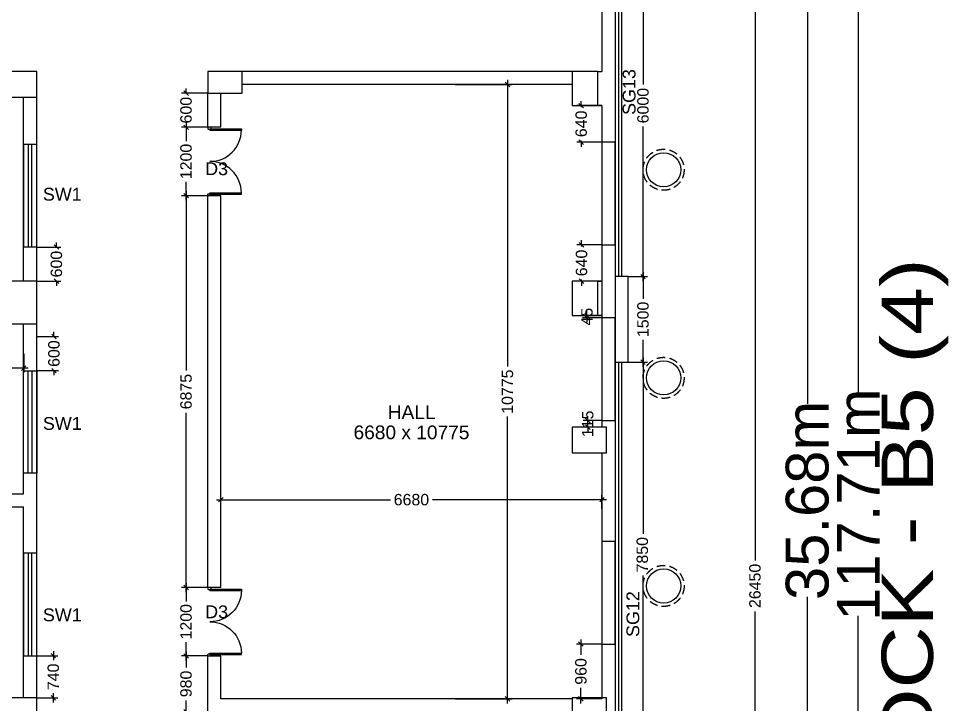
# Model space of a CAD drawing. Extents: x 7620542 to 7843793, y -6476226 to -6093835.
# Drawn here: x 7750982 to 7767283, y -6399524 to -6387493 of the extents above; entities that cross this region are included whole.
import ezdxf
from ezdxf.enums import TextEntityAlignment as Align

# ---------------------------------------------------------------- set-up
doc = ezdxf.new("R2010")
doc.units = 0
doc.header["$LTSCALE"] = 600
doc.header["$MEASUREMENT"] = 0
doc.header["$PDMODE"] = 35
doc.linetypes.add('HIDDEN', pattern=[0.375, 0.25, -0.125])
doc.layers.get('0').update_dxf_attribs({"linetype": 'CONTINUOUS'})
doc.layers.get('Defpoints').update_dxf_attribs({"linetype": 'CONTINUOUS'})
for name, color, linetype in [('BLOCKS-PROP', 2, 'CONTINUOUS'), ('DIM', 8, 'CONTINUOUS'), ('DIM WARKING', 8, 'CONTINUOUS'), ('DOOR', 32, 'CONTINUOUS'), ('joinery', 7, 'CONTINUOUS'), ('JW', 8, 'CONTINUOUS'), ('LA-column', 3, 'CONTINUOUS'), ('Room Dim', 1, 'CONTINUOUS'), ('TEXT', 6, 'CONTINUOUS'), ('Wall', 1, 'CONTINUOUS'), ('Walls', 7, 'CONTINUOUS'), ('WIN', 151, 'CONTINUOUS'), ('Working Dim', 5, 'CONTINUOUS')]:
    doc.layers.add(name, color=color, linetype=linetype)
doc.styles.add('ari', font='arial.ttf')
doc.styles.add('ARIAL', font='arial.ttf')
doc.styles.get("Standard").update_dxf_attribs({"font": 'romans.shx'})
doc.dimstyles.new('int. dim', dxfattribs={"dimtxt": 450, "dimasz": 80, "dimexe": 80, "dimexo": 0, "dimgap": 70, "dimtad": 0, "dimdec": 0, "dimzin": 12, "dimdsep": 46, "dimtxsty": 'ari', "dimblk": 'OBLIQUE', "dimcen": 2, "dimdle": 80, "dimclrd": 256, "dimclre": 256, "dimclrt": 6, "dimadec": 0, "dimazin": 0, "dimtfac": 1, "dimtdec": 0, "dimtix": 1, "dimtmove": 2, "dimatfit": 3, "dimfxl": 1, "dimtolj": 1, "dimtzin": 0, "dimlwd": -1, "dimlwe": -1, "dimarcsym": 0})
doc.dimstyles.new('STANDARD$0', dxfattribs={"dimscale": 0, "dimtxt": 150, "dimasz": 125, "dimexe": 0.75, "dimexo": 1, "dimgap": 25, "dimtad": 1, "dimdec": 0, "dimdsep": 46, "dimtxsty": 'Standard', "dimblk1": 'DOT', "dimblk2": 'DOT', "dimsah": 1, "dimcen": 2.5, "dimclrd": 1, "dimclre": 1, "dimclrt": 3, "dimadec": 0, "dimazin": 0, "dimtfac": 1, "dimtdec": 0, "dimtmove": 0, "dimatfit": 3, "dimldrblk": 'DOT', "dimfxl": 1, "dimtolj": 1, "dimtzin": 0, "dimarcsym": 0})

# ---------------------------------------------------------------- blocks, each defined once
blk = doc.blocks.new('_Oblique')
at = {"color": 0, "linetype": 'ByBlock', "lineweight": -2}
blk.add_line((-0.5, -0.5), (0.5, 0.5), dxfattribs=at)
blk = doc.blocks.new('*D288')
at = {"layer": 'Defpoints', "color": 0, "transparency": 16777216}
for p in [(7745421, -6393373, 3), (7751071, -6393373, 3), (7751071, -6393624)]:
    blk.add_point(p, dxfattribs=at)
at = {"layer": 'Working Dim', "transparency": 16777216}
for p, q in [((7745421, -6393373), (7745421, -6393704)), ((7751071, -6393373), (7751071, -6393704)), ((7745341, -6393624), (7747878, -6393624)), ((7751151, -6393624), (7748615, -6393624))]:
    blk.add_line(p, q, dxfattribs=at)
at = {"layer": 'Working Dim', "transparency": 16777216, "xscale": 80, "yscale": 80, "zscale": 80, "rotation": 180}
blk.add_blockref('_Oblique', (7745421, -6393624), dxfattribs=at)
at = {"layer": 'Working Dim', "transparency": 16777216, "xscale": 80, "yscale": 80, "zscale": 80}
blk.add_blockref('_Oblique', (7751071, -6393624), dxfattribs=at)
at = {"layer": 'Working Dim', "color": 6, "transparency": 16777216, "insert": (7748246, -6393624), "char_height": 200, "attachment_point": 5, "style": 'ari'}
blk.add_mtext('\\A1;5650', dxfattribs=at)
blk = doc.blocks.new('*D873')
at = {"layer": 'Defpoints', "color": 0, "transparency": 16777216}
for p in [(7761439, -6337165, 1), (7761439, -6454874), (7765703, -6454874)]:
    blk.add_point(p, dxfattribs=at)
at = {"layer": 'DIM', "color": 8, "transparency": 16777216}
for p, q in [((7765703, -6336865), (7765703, -6394071)), ((7761439, -6337165), (7766003, -6337165)), ((7765703, -6455174), (7765703, -6397969)), ((7761439, -6454874), (7766003, -6454874))]:
    blk.add_line(p, q, dxfattribs=at)
at = {"layer": 'DIM', "color": 8, "transparency": 16777216, "xscale": 300, "yscale": 300, "zscale": 300}
for p, rotation in [((7765703, -6337165), 90), ((7765703, -6454874), 270)]:
    blk.add_blockref('_Oblique', p, dxfattribs=dict(at, rotation=rotation))
at = {"layer": 'DIM', "color": 7, "transparency": 16777216, "insert": (7765703, -6396020), "char_height": 750, "attachment_point": 5, "rotation": 90, "style": 'ari'}
blk.add_mtext('\\A1;117.71m', dxfattribs=at)
blk = doc.blocks.new('*D874')
at = {"layer": 'Defpoints', "color": 0, "transparency": 16777216}
for p in [(7761439, -6378105, 3), (7764811, -6378105), (7761439, -6413785, 3)]:
    blk.add_point(p, dxfattribs=at)
at = {"layer": 'DIM', "color": 8, "transparency": 16777216}
for p, q in [((7764811, -6377805), (7764811, -6394252)), ((7761439, -6378105), (7765111, -6378105)), ((7764811, -6414085), (7764811, -6397637)), ((7761439, -6413785), (7765111, -6413785))]:
    blk.add_line(p, q, dxfattribs=at)
at = {"layer": 'DIM', "color": 8, "transparency": 16777216, "xscale": 300, "yscale": 300, "zscale": 300}
for p, rotation in [((7764811, -6378105), 90), ((7764811, -6413785), 270)]:
    blk.add_blockref('_Oblique', p, dxfattribs=dict(at, rotation=rotation))
at = {"layer": 'DIM', "color": 7, "transparency": 16777216, "insert": (7764811, -6395945), "char_height": 750, "attachment_point": 5, "rotation": 90, "style": 'ari'}
blk.add_mtext('\\A1;35.68m', dxfattribs=at)
blk = doc.blocks.new('Z$W@#1275')
at = {"layer": 'DOOR'}
for p, q in [((73, 1500), (0, 1500)), ((0, 1500), (0, 1467)), ((0, 1467), (2, 1467)), ((11, 1456), (11, 1458)), ((11, 1456), (47, 1456)), ((47, 1467), (736, 1467)), ((47, 1467), (47, 1439)), ((47, 1456), (47, 1467)), ((47, 1467), (73, 1467)), ((47, 1439), (736, 1439)), ((73, 1467), (73, 1500)), ((736, 1467), (736, 1439)), ((0, 33), (2, 33)), ((0, 0), (0, 33)), ((73, 0), (0, 0)), ((11, 44), (11, 42)), ((11, 44), (47, 44)), ((47, 61), (736, 61)), ((47, 33), (47, 61)), ((47, 44), (47, 33)), ((47, 33), (736, 33)), ((47, 33), (73, 33)), ((73, 33), (73, 0)), ((736, 33), (736, 61))]:
    blk.add_line(p, q, dxfattribs=at)
for centre, start, end in [((11, 1467), 180, 270), ((11, 33), 90, 180)]:
    blk.add_arc(centre, 9.13, start, end, dxfattribs=at)
at = {"layer": 'DOOR', "color": 145}
for centre, start, end in [((47, 1439), 270, 0), ((47, 61), 0, 90)]:
    blk.add_arc(centre, 689, start, end, dxfattribs=at)
blk = doc.blocks.new('*D920')
at = {"layer": 'Defpoints', "color": 0, "transparency": 16777216}
for p in [(7758637, -6388650), (7758637, -6399425, 1), (7759552, -6399425)]:
    blk.add_point(p, dxfattribs=at)
at = {"layer": 'Working Dim', "transparency": 16777216}
for p, q in [((7758637, -6388650), (7759632, -6388650)), ((7759552, -6388570), (7759552, -6393599)), ((7759552, -6399505), (7759552, -6394475)), ((7758637, -6399425), (7759632, -6399425))]:
    blk.add_line(p, q, dxfattribs=at)
at = {"layer": 'Working Dim', "transparency": 16777216, "xscale": 80, "yscale": 80, "zscale": 80}
for p, rotation in [((7759552, -6388650), 90), ((7759552, -6399425), 270)]:
    blk.add_blockref('_Oblique', p, dxfattribs=dict(at, rotation=rotation))
at = {"layer": 'Working Dim', "color": 6, "transparency": 16777216, "insert": (7759552, -6394037), "char_height": 200, "attachment_point": 5, "rotation": 90, "style": 'ari'}
blk.add_mtext('\\A1;10775', dxfattribs=at)
blk = doc.blocks.new('*D923')
at = {"layer": 'Defpoints', "color": 0, "transparency": 16777216}
for p in [(7754529, -6395933), (7754529, -6396086, 3), (7761209, -6396086)]:
    blk.add_point(p, dxfattribs=at)
at = {"layer": 'Working Dim', "transparency": 16777216}
for p, q in [((7754529, -6396086), (7754529, -6395853)), ((7761209, -6396086), (7761209, -6395853)), ((7754449, -6395933), (7757500, -6395933)), ((7761289, -6395933), (7758238, -6395933))]:
    blk.add_line(p, q, dxfattribs=at)
at = {"layer": 'Working Dim', "transparency": 16777216, "xscale": 80, "yscale": 80, "zscale": 80, "rotation": 180}
blk.add_blockref('_Oblique', (7754529, -6395933), dxfattribs=at)
at = {"layer": 'Working Dim', "transparency": 16777216, "xscale": 80, "yscale": 80, "zscale": 80}
blk.add_blockref('_Oblique', (7761209, -6395933), dxfattribs=at)
at = {"layer": 'Working Dim', "color": 6, "transparency": 16777216, "insert": (7757869, -6395933), "char_height": 200, "attachment_point": 5, "style": 'ari'}
blk.add_mtext('\\A1;6680', dxfattribs=at)
blk = doc.blocks.new('*D1585')
at = {"layer": 'Defpoints', "color": 0, "transparency": 16777216}
for p in [(7753918, -6398674), (7754299, -6398674, 3), (7754529, -6399655)]:
    blk.add_point(p, dxfattribs=at)
at = {"layer": 'Working Dim', "transparency": 16777216}
for p, q in [((7753918, -6398594), (7753918, -6398874)), ((7754299, -6398674), (7753838, -6398674)), ((7753918, -6399735), (7753918, -6399455)), ((7754529, -6399655), (7753838, -6399655))]:
    blk.add_line(p, q, dxfattribs=at)
at = {"layer": 'Working Dim', "transparency": 16777216, "xscale": 80, "yscale": 80, "zscale": 80}
for p, rotation in [((7753918, -6398674), 90), ((7753918, -6399655), 270)]:
    blk.add_blockref('_Oblique', p, dxfattribs=dict(at, rotation=rotation))
at = {"layer": 'Working Dim', "color": 6, "transparency": 16777216, "insert": (7753918, -6399165), "char_height": 200, "attachment_point": 5, "rotation": 90, "style": 'ari'}
blk.add_mtext('\\A1;980', dxfattribs=at)
blk = doc.blocks.new('*D1586')
at = {"layer": 'Defpoints', "color": 0, "transparency": 16777216}
for p in [(7753918, -6397474), (7754299, -6397474, 3), (7754299, -6398674, 3)]:
    blk.add_point(p, dxfattribs=at)
at = {"layer": 'Working Dim', "transparency": 16777216}
for p, q in [((7754299, -6397474), (7753838, -6397474)), ((7753918, -6397394), (7753918, -6397716)), ((7753918, -6398754), (7753918, -6398433)), ((7754299, -6398674), (7753838, -6398674))]:
    blk.add_line(p, q, dxfattribs=at)
at = {"layer": 'Working Dim', "transparency": 16777216, "xscale": 80, "yscale": 80, "zscale": 80}
for p, rotation in [((7753918, -6397474), 90), ((7753918, -6398674), 270)]:
    blk.add_blockref('_Oblique', p, dxfattribs=dict(at, rotation=rotation))
at = {"layer": 'Working Dim', "color": 6, "transparency": 16777216, "insert": (7753918, -6398074), "char_height": 200, "attachment_point": 5, "rotation": 90, "style": 'ari'}
blk.add_mtext('\\A1;1200', dxfattribs=at)
blk = doc.blocks.new('*D1587')
at = {"layer": 'Defpoints', "color": 0, "transparency": 16777216}
for p in [(7753918, -6390600), (7754299, -6390600, 3), (7754299, -6397474, 3)]:
    blk.add_point(p, dxfattribs=at)
at = {"layer": 'Working Dim', "transparency": 16777216}
for p, q in [((7754299, -6390600), (7753838, -6390600)), ((7753918, -6390520), (7753918, -6393667)), ((7753918, -6397554), (7753918, -6394407)), ((7754299, -6397474), (7753838, -6397474))]:
    blk.add_line(p, q, dxfattribs=at)
at = {"layer": 'Working Dim', "transparency": 16777216, "xscale": 80, "yscale": 80, "zscale": 80}
for p, rotation in [((7753918, -6390600), 90), ((7753918, -6397474), 270)]:
    blk.add_blockref('_Oblique', p, dxfattribs=dict(at, rotation=rotation))
at = {"layer": 'Working Dim', "color": 6, "transparency": 16777216, "insert": (7753918, -6394037), "char_height": 200, "attachment_point": 5, "rotation": 90, "style": 'ari'}
blk.add_mtext('\\A1;6875', dxfattribs=at)
blk = doc.blocks.new('*D1588')
at = {"layer": 'Defpoints', "color": 0, "transparency": 16777216}
for p in [(7753918, -6389400), (7754299, -6389400, 3), (7754299, -6390600, 3)]:
    blk.add_point(p, dxfattribs=at)
at = {"layer": 'Working Dim', "transparency": 16777216}
for p, q in [((7753918, -6389320), (7753918, -6389641)), ((7754299, -6389400), (7753838, -6389400)), ((7753918, -6390680), (7753918, -6390359)), ((7754299, -6390600), (7753838, -6390600))]:
    blk.add_line(p, q, dxfattribs=at)
at = {"layer": 'Working Dim', "transparency": 16777216, "xscale": 80, "yscale": 80, "zscale": 80}
for p, rotation in [((7753918, -6389400), 90), ((7753918, -6390600), 270)]:
    blk.add_blockref('_Oblique', p, dxfattribs=dict(at, rotation=rotation))
at = {"layer": 'Working Dim', "color": 6, "transparency": 16777216, "insert": (7753918, -6390000), "char_height": 200, "attachment_point": 5, "rotation": 90, "style": 'ari'}
blk.add_mtext('\\A1;1200', dxfattribs=at)
blk = doc.blocks.new('*D1589')
at = {"layer": 'Defpoints', "color": 0, "transparency": 16777216}
for p in [(7753918, -6388800), (7754299, -6388800, 3), (7754299, -6389400, 3)]:
    blk.add_point(p, dxfattribs=at)
at = {"layer": 'Working Dim', "transparency": 16777216}
for p, q in [((7754299, -6388800), (7753838, -6388800)), ((7753918, -6388800), (7753918, -6388720)), ((7753918, -6388800), (7753918, -6388809)), ((7754299, -6389400), (7753838, -6389400)), ((7753918, -6389400), (7753918, -6389391)), ((7753918, -6389400), (7753918, -6389480))]:
    blk.add_line(p, q, dxfattribs=at)
at = {"layer": 'Working Dim', "transparency": 16777216, "xscale": 80, "yscale": 80, "zscale": 80}
for p, rotation in [((7753918, -6388800), 270), ((7753918, -6389400), 90)]:
    blk.add_blockref('_Oblique', p, dxfattribs=dict(at, rotation=rotation))
at = {"layer": 'Working Dim', "color": 6, "transparency": 16777216, "insert": (7753918, -6389100), "char_height": 200, "attachment_point": 5, "rotation": 90, "style": 'ari'}
blk.add_mtext('\\A1;600', dxfattribs=at)
blk = doc.blocks.new('*D1969')
at = {"layer": 'Defpoints', "color": 0, "transparency": 16777216}
for p in [(7760840, -6398464), (7761209, -6398464, 36), (7761209, -6399425, 36)]:
    blk.add_point(p, dxfattribs=at)
at = {"layer": 'Working Dim', "transparency": 16777216}
for p, q in [((7761209, -6398464), (7760760, -6398464)), ((7760840, -6398384), (7760840, -6398654)), ((7760840, -6399505), (7760840, -6399235)), ((7761209, -6399425), (7760760, -6399425))]:
    blk.add_line(p, q, dxfattribs=at)
at = {"layer": 'Working Dim', "transparency": 16777216, "xscale": 80, "yscale": 80, "zscale": 80}
for p, rotation in [((7760840, -6398464), 90), ((7760840, -6399425), 270)]:
    blk.add_blockref('_Oblique', p, dxfattribs=dict(at, rotation=rotation))
at = {"layer": 'Working Dim', "color": 6, "transparency": 16777216, "insert": (7760840, -6398945), "char_height": 200, "attachment_point": 5, "rotation": 90, "style": 'ari'}
blk.add_mtext('\\A1;960', dxfattribs=at)
blk = doc.blocks.new('*D1970')
at = {"layer": 'Defpoints', "color": 0, "transparency": 16777216}
for p in [(7760960, -6394545), (7761209, -6394545, 40), (7761209, -6394660, 36)]:
    blk.add_point(p, dxfattribs=at)
at = {"layer": 'Working Dim', "transparency": 16777216}
for p, q in [((7761209, -6394545), (7760880, -6394545)), ((7760960, -6394545), (7760960, -6394465)), ((7760960, -6394660), (7760960, -6394545)), ((7761209, -6394660), (7760880, -6394660)), ((7760960, -6394660), (7760960, -6394740))]:
    blk.add_line(p, q, dxfattribs=at)
at = {"layer": 'Working Dim', "transparency": 16777216, "xscale": 80, "yscale": 80, "zscale": 80}
for p, rotation in [((7760960, -6394545), 270), ((7760960, -6394660), 90)]:
    blk.add_blockref('_Oblique', p, dxfattribs=dict(at, rotation=rotation))
at = {"layer": 'Working Dim', "color": 6, "transparency": 16777216, "insert": (7760960, -6394602), "char_height": 200, "attachment_point": 5, "rotation": 90, "style": 'ari'}
blk.add_mtext('\\A1;115', dxfattribs=at)
blk = doc.blocks.new('*D1971')
at = {"layer": 'Defpoints', "color": 0, "transparency": 16777216}
for p in [(7760946, -6392700), (7761209, -6392700, 36), (7761209, -6392745, 40)]:
    blk.add_point(p, dxfattribs=at)
at = {"layer": 'Working Dim', "transparency": 16777216}
for p, q in [((7760946, -6392700), (7760946, -6392620)), ((7761209, -6392700), (7760866, -6392700)), ((7761209, -6392745), (7760866, -6392745)), ((7760946, -6392745), (7760946, -6392700)), ((7760946, -6392745), (7760946, -6392825))]:
    blk.add_line(p, q, dxfattribs=at)
at = {"layer": 'Working Dim', "transparency": 16777216, "xscale": 80, "yscale": 80, "zscale": 80}
for p, rotation in [((7760946, -6392700), 270), ((7760946, -6392745), 90)]:
    blk.add_blockref('_Oblique', p, dxfattribs=dict(at, rotation=rotation))
at = {"layer": 'Working Dim', "color": 6, "transparency": 16777216, "insert": (7760946, -6392722), "char_height": 200, "attachment_point": 5, "rotation": 90, "style": 'ari'}
blk.add_mtext('\\A1;45', dxfattribs=at)
blk = doc.blocks.new('*D1972')
at = {"layer": 'Defpoints', "color": 0, "transparency": 16777216}
for p in [(7760851, -6391460), (7761209, -6391460, 36), (7761209, -6392100, 36)]:
    blk.add_point(p, dxfattribs=at)
at = {"layer": 'Working Dim', "transparency": 16777216}
for p, q in [((7761209, -6391460), (7760771, -6391460)), ((7760851, -6391460), (7760851, -6391380)), ((7760851, -6391460), (7760851, -6391489)), ((7761209, -6392100), (7760771, -6392100)), ((7760851, -6392100), (7760851, -6392071)), ((7760851, -6392100), (7760851, -6392180))]:
    blk.add_line(p, q, dxfattribs=at)
at = {"layer": 'Working Dim', "transparency": 16777216, "xscale": 80, "yscale": 80, "zscale": 80}
for p, rotation in [((7760851, -6391460), 270), ((7760851, -6392100), 90)]:
    blk.add_blockref('_Oblique', p, dxfattribs=dict(at, rotation=rotation))
at = {"layer": 'Working Dim', "color": 6, "transparency": 16777216, "insert": (7760851, -6391780), "char_height": 200, "attachment_point": 5, "rotation": 90, "style": 'ari'}
blk.add_mtext('\\A1;640', dxfattribs=at)
blk = doc.blocks.new('*D1973')
at = {"layer": 'Defpoints', "color": 0, "transparency": 16777216}
for p in [(7760846, -6389020), (7761209, -6389020, 36), (7761209, -6389660, 36)]:
    blk.add_point(p, dxfattribs=at)
at = {"layer": 'Working Dim', "transparency": 16777216}
for p, q in [((7761209, -6389020), (7760766, -6389020)), ((7760846, -6389020), (7760846, -6388940)), ((7760846, -6389020), (7760846, -6389049)), ((7761209, -6389660), (7760766, -6389660)), ((7760846, -6389660), (7760846, -6389631)), ((7760846, -6389660), (7760846, -6389740))]:
    blk.add_line(p, q, dxfattribs=at)
at = {"layer": 'Working Dim', "transparency": 16777216, "xscale": 80, "yscale": 80, "zscale": 80}
for p, rotation in [((7760846, -6389020), 270), ((7760846, -6389660), 90)]:
    blk.add_blockref('_Oblique', p, dxfattribs=dict(at, rotation=rotation))
at = {"layer": 'Working Dim', "color": 6, "transparency": 16777216, "insert": (7760846, -6389340), "char_height": 200, "attachment_point": 5, "rotation": 90, "style": 'ari'}
blk.add_mtext('\\A1;640', dxfattribs=at)
blk = doc.blocks.new('*D1983')
at = {"layer": 'Defpoints', "color": 0, "transparency": 16777216}
for p in [(7761669, -6393520, -23), (7761929, -6393520), (7761669, -6401370, -23)]:
    blk.add_point(p, dxfattribs=at)
at = {"layer": 'Working Dim', "transparency": 16777216}
for p, q in [((7761669, -6393520), (7762009, -6393520)), ((7761929, -6393440), (7761929, -6396530)), ((7761929, -6401450), (7761929, -6397265)), ((7761669, -6401370), (7762009, -6401370))]:
    blk.add_line(p, q, dxfattribs=at)
at = {"layer": 'Working Dim', "transparency": 16777216, "xscale": 80, "yscale": 80, "zscale": 80}
for p, rotation in [((7761929, -6393520), 90), ((7761929, -6401370), 270)]:
    blk.add_blockref('_Oblique', p, dxfattribs=dict(at, rotation=rotation))
at = {"layer": 'Working Dim', "color": 6, "transparency": 16777216, "insert": (7761917, -6396898), "char_height": 200, "attachment_point": 5, "rotation": 90, "style": 'ari'}
blk.add_mtext('\\A1;7850', dxfattribs=at)
blk = doc.blocks.new('*D1984')
at = {"layer": 'Defpoints', "color": 0, "transparency": 16777216}
for p in [(7761669, -6392020, -23), (7761929, -6392020), (7761669, -6393520, -23)]:
    blk.add_point(p, dxfattribs=at)
at = {"layer": 'Working Dim', "transparency": 16777216}
for p, q in [((7761929, -6391940), (7761929, -6392411)), ((7761669, -6392020), (7762009, -6392020)), ((7761929, -6393600), (7761929, -6393129)), ((7761669, -6393520), (7762009, -6393520))]:
    blk.add_line(p, q, dxfattribs=at)
at = {"layer": 'Working Dim', "transparency": 16777216, "xscale": 80, "yscale": 80, "zscale": 80}
for p, rotation in [((7761929, -6392020), 90), ((7761929, -6393520), 270)]:
    blk.add_blockref('_Oblique', p, dxfattribs=dict(at, rotation=rotation))
at = {"layer": 'Working Dim', "color": 6, "transparency": 16777216, "insert": (7761929, -6392770), "char_height": 200, "attachment_point": 5, "rotation": 90, "style": 'ari'}
blk.add_mtext('\\A1;1500', dxfattribs=at)
blk = doc.blocks.new('*D1985')
at = {"layer": 'Defpoints', "color": 0, "transparency": 16777216}
for p in [(7761554, -6386020, -23), (7761929, -6386020), (7761669, -6392020, -23)]:
    blk.add_point(p, dxfattribs=at)
at = {"layer": 'Working Dim', "transparency": 16777216}
for p, q in [((7761554, -6386020), (7762009, -6386020)), ((7761929, -6385940), (7761929, -6388651)), ((7761929, -6392100), (7761929, -6389389)), ((7761669, -6392020), (7762009, -6392020))]:
    blk.add_line(p, q, dxfattribs=at)
at = {"layer": 'Working Dim', "transparency": 16777216, "xscale": 80, "yscale": 80, "zscale": 80}
for p, rotation in [((7761929, -6386020), 90), ((7761929, -6392020), 270)]:
    blk.add_blockref('_Oblique', p, dxfattribs=dict(at, rotation=rotation))
at = {"layer": 'Working Dim', "color": 6, "transparency": 16777216, "insert": (7761929, -6389020), "char_height": 200, "attachment_point": 5, "rotation": 90, "style": 'ari'}
blk.add_mtext('\\A1;6000', dxfattribs=at)
blk = doc.blocks.new('*D1986')
at = {"layer": 'Defpoints', "color": 0, "transparency": 16777216}
for p in [(7762929, -6384220, -2), (7763892, -6384220), (7762929, -6410670, -70)]:
    blk.add_point(p, dxfattribs=at)
at = {"layer": 'Working Dim', "transparency": 16777216}
for p, q in [((7763892, -6384140), (7763892, -6396997)), ((7762929, -6384220), (7763972, -6384220)), ((7763892, -6410750), (7763892, -6397893)), ((7762929, -6410670), (7763972, -6410670))]:
    blk.add_line(p, q, dxfattribs=at)
at = {"layer": 'Working Dim', "transparency": 16777216, "xscale": 80, "yscale": 80, "zscale": 80}
for p, rotation in [((7763892, -6384220), 90), ((7763892, -6410670), 270)]:
    blk.add_blockref('_Oblique', p, dxfattribs=dict(at, rotation=rotation))
at = {"layer": 'Working Dim', "color": 6, "transparency": 16777216, "insert": (7763892, -6397445), "char_height": 200, "attachment_point": 5, "rotation": 90, "style": 'ari'}
blk.add_mtext('\\A1;26450', dxfattribs=at)
blk = doc.blocks.new('*D2628')
at = {"layer": 'Defpoints', "color": 0, "transparency": 16777216}
for p in [(7751299, -6393070, -13), (7751299, -6393669, -23), (7751602, -6393669)]:
    blk.add_point(p, dxfattribs=at)
at = {"layer": 'Working Dim', "transparency": 16777216}
for p, q in [((7751299, -6393070), (7751682, -6393070)), ((7751602, -6393070), (7751602, -6392990)), ((7751602, -6393070), (7751602, -6393078)), ((7751299, -6393669), (7751682, -6393669)), ((7751602, -6393669), (7751602, -6393661)), ((7751602, -6393669), (7751602, -6393749))]:
    blk.add_line(p, q, dxfattribs=at)
at = {"layer": 'Working Dim', "transparency": 16777216, "xscale": 80, "yscale": 80, "zscale": 80}
for p, rotation in [((7751602, -6393070), 270), ((7751602, -6393669), 90)]:
    blk.add_blockref('_Oblique', p, dxfattribs=dict(at, rotation=rotation))
at = {"layer": 'Working Dim', "color": 6, "transparency": 16777216, "insert": (7751602, -6393370), "char_height": 200, "attachment_point": 5, "rotation": 90, "style": 'ari'}
blk.add_mtext('\\A1;600', dxfattribs=at)
blk = doc.blocks.new('*D2629')
at = {"layer": 'Defpoints', "color": 0, "transparency": 16777216}
for p in [(7751299, -6398669, -23), (7751591, -6398669), (7751299, -6399410, -14)]:
    blk.add_point(p, dxfattribs=at)
at = {"layer": 'Working Dim', "transparency": 16777216}
for p, q in [((7751591, -6398589), (7751591, -6398750)), ((7751299, -6398669), (7751671, -6398669)), ((7751299, -6399410), (7751671, -6399410)), ((7751591, -6399490), (7751591, -6399329))]:
    blk.add_line(p, q, dxfattribs=at)
at = {"layer": 'Working Dim', "transparency": 16777216, "xscale": 80, "yscale": 80, "zscale": 80}
for p, rotation in [((7751591, -6398669), 90), ((7751591, -6399410), 270)]:
    blk.add_blockref('_Oblique', p, dxfattribs=dict(at, rotation=rotation))
at = {"layer": 'Working Dim', "color": 6, "transparency": 16777216, "insert": (7751591, -6399040), "char_height": 200, "attachment_point": 5, "rotation": 90, "style": 'ari'}
blk.add_mtext('\\A1;740', dxfattribs=at)
blk = doc.blocks.new('*D2632')
at = {"layer": 'Defpoints', "color": 0, "transparency": 16777216}
for p in [(7751299, -6391500, -50), (7751645, -6391500), (7751299, -6392100, -12)]:
    blk.add_point(p, dxfattribs=at)
at = {"layer": 'Working Dim', "transparency": 16777216}
for p, q in [((7751645, -6391500), (7751645, -6391420)), ((7751299, -6391500), (7751725, -6391500)), ((7751645, -6391500), (7751645, -6391509)), ((7751299, -6392100), (7751725, -6392100)), ((7751645, -6392100), (7751645, -6392091)), ((7751645, -6392100), (7751645, -6392180))]:
    blk.add_line(p, q, dxfattribs=at)
at = {"layer": 'Working Dim', "transparency": 16777216, "xscale": 80, "yscale": 80, "zscale": 80}
for p, rotation in [((7751645, -6391500), 270), ((7751645, -6392100), 90)]:
    blk.add_blockref('_Oblique', p, dxfattribs=dict(at, rotation=rotation))
at = {"layer": 'Working Dim', "color": 6, "transparency": 16777216, "insert": (7751645, -6391800), "char_height": 200, "attachment_point": 5, "rotation": 90, "style": 'ari'}
blk.add_mtext('\\A1;600', dxfattribs=at)

msp = doc.modelspace()

# ---------------------------------------------------------------- linework, layer by layer
at = {"layer": 'DIM WARKING'}
for p, q in [((7760918.563, -6388419.697, -14.83), (7760918.59, -6388419.697, -14.83)), ((7760918.563, -6388420.067, -14.83), (7760918.59, -6388420.067, -14.83))]:
    msp.add_line(p, q, dxfattribs=at)
at = {"layer": 'JW', "color": 4}
for points, elevation in [([(7761503.707, -6392020.054), (7761503.707, -6386020.054), (7761554.274, -6386020.054), (7761554.274, -6392020.054)], -108.624), ([(7761503.46, -6401370.123), (7761503.46, -6393520.054), (7761554.027, -6393520.054), (7761554.027, -6401370.123)], -199.938)]:
    msp.add_lwpolyline(points, close=True, dxfattribs=dict(at, elevation=elevation))
at = {"layer": 'LA-column', "color": 2}
for points, elevation in [([(7750698.974, -6388869.723), (7751298.974, -6388869.723), (7751298.974, -6388419.723), (7750698.974, -6388419.723)], -11.41), ([(7754298.971, -6388799.723), (7754898.971, -6388799.723), (7754898.971, -6388419.723), (7754298.971, -6388419.723)], -11.41), ([(7761139.112, -6389019.626), (7761139.112, -6388419.626), (7760689.112, -6388419.626), (7760689.112, -6389019.626)], -12.441), ([(7751298.974, -6392849.676), (7751298.974, -6392099.676), (7750548.974, -6392099.676), (7750548.974, -6392849.676)], -12.441), ([(7761139.112, -6392699.676), (7761139.112, -6392099.676), (7760689.112, -6392099.676), (7760689.112, -6392699.676)], -12.441), ([(7760689.112, -6395109.676), (7761289.112, -6395109.676), (7761289.112, -6394659.676), (7760689.112, -6394659.676)], -14.83), ([(7751298.974, -6400159.676), (7751298.974, -6399409.676), (7750548.974, -6399409.676), (7750548.974, -6400159.676)], -14.49), ([(7760689.112, -6400009.676), (7761289.112, -6400009.676), (7761289.112, -6399409.676), (7760689.112, -6399409.676)], -18.59)]:
    msp.add_lwpolyline(points, close=True, dxfattribs=dict(at, elevation=elevation))
at = {"layer": 'Wall', "elevation": -108.624}
msp.add_lwpolyline([(7761439.237, -6393520.054), (7761669.237, -6393520.054), (7761669.237, -6392020.054), (7761439.237, -6392020.054)], dxfattribs=at)
at = {"layer": 'Walls'}
for p, q in [((7761439.201, -6378105.012, -14.83), (7761439.201, -6395110.048, -14.83)), ((7761209.201, -6386020.091, -14.83), (7761209.201, -6388420.136, -14.83)), ((7760689.107, -6388419.527, -14.83), (7754898.97, -6388419.527, -14.83)), ((7761139.113, -6388420.136, -14.83), (7761209.201, -6388420.136, -14.83)), ((7760689.107, -6388649.527, -14.83), (7754898.97, -6388649.527, -14.83)), ((7751068.97, -6392099.676, -14.83), (7751068.966, -6388869.724, -14.83)), ((7751298.962, -6392099.676, -14.83), (7751298.958, -6388799.61, -14.83)), ((7761139.113, -6389020.136, -14.83), (7761209.201, -6389020.136, -14.83)), ((7761209.201, -6389020.136, -14.83), (7761209.201, -6394660.045, -14.83)), ((7761139.113, -6392099.679, -14.83), (7761209.201, -6392099.679, -14.83)), ((7761139.113, -6392699.978, -19.962), (7761209.201, -6392699.978, -19.962)), ((7751068.974, -6395829.617, -14.83), (7751068.971, -6392849.676, -14.83)), ((7751298.97, -6399409.83, -14.83), (7751298.963, -6392849.676, -14.83)), ((7761209.201, -6395110.048, -14.83), (7761209.201, -6399424.929, -14.83)), ((7761439.201, -6395109.978, -19.962), (7761439.201, -6413785.189, -13.799)), ((7761439.201, -6395110.048, -14.83), (7761439.201, -6413785.189, -13.799)), ((7745421.47, -6395829.617, -14.83), (7751068.974, -6395829.617, -14.83)), ((7745421.47, -6396059.617, -14.83), (7751068.974, -6396059.617, -14.83)), ((7751068.97, -6399409.831, -14.83), (7751068.966, -6396059.617, -14.83)), ((7760689.112, -6399424.711, -14.83), (7754529.327, -6399424.636, -11.41))]:
    msp.add_line(p, q, dxfattribs=at)
at = {"layer": 'Walls', "linetype": 'Continuous'}
for p, q in [((7754299.327, -6389399.723, -11.41), (7754299.327, -6388799.723, -11.41)), ((7754529.327, -6389399.723, -11.41), (7754529.327, -6388799.723, -11.41)), ((7754529.327, -6389399.723, -11.41), (7754299.327, -6389399.723, -11.41)), ((7754299.327, -6397474.436, -11.41), (7754299.327, -6390599.723, -11.41)), ((7754529.327, -6390599.723, -11.41), (7754299.327, -6390599.723, -11.41)), ((7754529.327, -6397474.436, -11.41), (7754529.327, -6390599.723, -11.41)), ((7754529.327, -6397474.436, -11.41), (7754299.327, -6397474.436, -11.41)), ((7754299.327, -6399884.718, -11.41), (7754299.327, -6398674.436, -11.41)), ((7754529.327, -6398674.436, -11.41), (7754299.327, -6398674.436, -11.41)), ((7754529.327, -6399424.636, -11.41), (7754529.327, -6398674.436, -11.41))]:
    msp.add_line(p, q, dxfattribs=at)
at = {"layer": 'WIN', "color": 8, "linetype": 'Continuous', "elevation": -19.962}
for points in [[(7761439.201, -6389660.022), (7761209.201, -6389660.022), (7761209.201, -6391460.022), (7761439.201, -6391460.022)], [(7761439.237, -6392744.978), (7761209.237, -6392744.978), (7761209.237, -6394544.978), (7761439.237, -6394544.978)], [(7761439.201, -6396664.409), (7761209.201, -6396664.409), (7761209.201, -6398464.409), (7761439.201, -6398464.409)]]:
    msp.add_lwpolyline(points, close=True, dxfattribs=at)
at = {"layer": 'WIN', "linetype": 'Continuous'}
for points, elevation in [([(7751068.961, -6389699.676), (7751068.961, -6391499.676), (7751298.961, -6391499.676), (7751298.961, -6389699.676)], -49.741), ([(7751068.961, -6389699.676), (7751068.961, -6391499.676), (7751298.961, -6391499.676), (7751298.961, -6389699.676)], -49.741), ([(7751151.744, -6389699.676), (7751151.744, -6391499.676), (7751216.178, -6391499.676), (7751216.178, -6389699.676)], -49.741), ([(7751151.744, -6389699.676), (7751151.744, -6391499.676), (7751216.178, -6391499.676), (7751216.178, -6389699.676)], -49.741), ([(7751069.152, -6395469.494), (7751069.152, -6393669.494), (7751299.152, -6393669.494), (7751299.152, -6395469.494)], -37.3), ([(7751069.152, -6395469.494), (7751069.152, -6393669.494), (7751299.152, -6393669.494), (7751299.152, -6395469.494)], -37.3), ([(7751151.935, -6395469.494), (7751151.935, -6393669.494), (7751216.369, -6393669.494), (7751216.369, -6395469.494)], -37.3), ([(7751151.935, -6395469.494), (7751151.935, -6393669.494), (7751216.369, -6393669.494), (7751216.369, -6395469.494)], -37.3), ([(7751069.147, -6396869.494), (7751069.147, -6398669.494), (7751299.148, -6398669.494), (7751299.148, -6396869.494)], -37.3), ([(7751069.147, -6396869.494), (7751069.147, -6398669.494), (7751299.148, -6398669.494), (7751299.148, -6396869.494)], -37.3), ([(7751151.931, -6396869.494), (7751151.931, -6398669.494), (7751216.364, -6398669.494), (7751216.364, -6396869.494)], -37.3), ([(7751151.931, -6396869.494), (7751151.931, -6398669.494), (7751216.364, -6398669.494), (7751216.364, -6396869.494)], -37.3)]:
    msp.add_lwpolyline(points, close=True, dxfattribs=dict(at, elevation=elevation))
at = {"layer": 'Working Dim', "color": 8, "linetype": 'HIDDEN'}
for centre in [(7762289.201, -6390145.157, 29.44), (7762289.201, -6393795.157, 29.44), (7762289.201, -6397445.157, 29.44)]:
    msp.add_circle(centre, 360, dxfattribs=at)
at = {"layer": 'Working Dim', "color": 3, "linetype": 'Continuous'}
for centre in [(7762289.201, -6390145.157, 29.44), (7762289.201, -6393795.157, 29.44), (7762289.201, -6397445.157, 29.44)]:
    msp.add_circle(centre, 300, dxfattribs=at)

# ---------------------------------------------------------------- block references
at = {"layer": 'DOOR', "xscale": 0.8000117540359497, "yscale": 0.8000117540359497, "zscale": 0.8000117540359497}
msp.add_blockref('Z$W@#1275', (7754299.327, -6390599.723, -11.41), dxfattribs=at)
at = {"layer": 'DOOR', "xscale": -0.8000117540359497, "yscale": 0.8000117540359497, "zscale": 0.8000117540359497, "rotation": 180}
msp.add_blockref('Z$W@#1275', (7754299.327, -6397474.436, -11.41), dxfattribs=at)

# ---------------------------------------------------------------- texts
at = {"layer": 'BLOCKS-PROP', "color": 10, "style": 'ARIAL', "width": 1.2}
msp.add_text('BLOCK - B5 (4)', height=900, rotation=90, dxfattribs=at).set_placement((7767011.749, -6396982.441, -18.362), align=Align.CENTER)
at = {"layer": 'joinery', "style": 'ari'}
for s, p in [('SG13', (7761796.77, -6388781.177, -184.654)), ('SG12', (7761863.861, -6397939.21, -184.654))]:
    msp.add_text(s, height=225, rotation=90, dxfattribs=at).set_placement(p, align=Align.CENTER)
for s, p in [('D3', (7754453.182, -6390239.647, -11.41)), ('SW1', (7751747.825, -6390686.81, -49.741)), ('SW1', (7751748.015, -6394707.359, -37.3)), ('D3', (7754453.182, -6398012.057, -11.41)), ('SW1', (7751748.015, -6398065.726, -37.3))]:
    msp.add_text(s, height=225, dxfattribs=at).set_placement(p, align=Align.CENTER)
at = {"layer": 'Room Dim', "style": 'ARIAL'}
msp.add_text('6680 x 10775', height=240, dxfattribs=at).set_placement((7757869.666, -6394871.213, -19.962), align=Align.CENTER)
at = {"layer": 'TEXT', "color": 7, "style": 'ARIAL'}
msp.add_text('HALL', height=240, dxfattribs=at).set_placement((7757872.666, -6394517.618, -19.962), align=Align.CENTER)

# ---------------------------------------------------------------- dimensions: what is measured, and where the dimension line sits
at = {"layer": 'DIM'}
for base, p1, p2, angle, picture, middle in [((7765702.837, -6454873.916, -14.83), (7761439.285, -6337165.48, -13.799), (7761439.017, -6454873.916, -14.83), 90, '*D873', (7765702.837, -6396019.698, -14.83)), ((7764811.048, -6378104.642, -17.58), (7761439.201, -6413784.82, -14.83), (7761439.189, -6378104.642, -14.83), 270, '*D874', (7764811.048, -6395944.731, -17.58))]:
    dim = msp.add_linear_dim(base=base, p1=p1, p2=p2, angle=angle, dimstyle='STANDARD$0', override={"dimscale": 1, "dimtxt": 750, "dimasz": 300, "dimexe": 300, "dimexo": 0, "dimgap": 1, "dimtad": 0, "dimdec": 2, "dimlfac": 0.001, "dimzin": 0, "dimpost": 'm', "dimtxsty": 'ari', "dimblk1": 'Oblique', "dimblk2": 'Oblique', "dimcen": 0, "dimdle": 300, "dimclrd": 8, "dimclre": 8, "dimclrt": 7, "dimadec": 2, "dimtdec": 2, "dimtmove": 2, "dimfxl": 0.75, "dimfrac": 1, "dimlwd": 65535, "dimlwe": 65535}, dxfattribs=at)
    dim.commit()
    dim.dimension.update_dxf_attribs({"geometry": picture, "text_midpoint": middle})
at = {"layer": 'Working Dim'}
for base, p1, p2, override, picture, middle in [((7763891.621, -6384220.141, -85.468), (7762928.718, -6410670.128, -155.589), (7762928.718, -6384220.141, -87.777), {"dimtxt": 200, "dimarcsym": 1}, '*D1986', (7763891.621, -6397445.135, -85.468)), ((7761929.259, -6386020.053, -85.468), (7761669.237, -6392020.054, -108.624), (7761554.274, -6386020.053, -108.624), {"dimtxt": 200, "dimarcsym": 1}, '*D1985', (7761929.259, -6389020.054, -85.468)), ((7759552.058, -6399424.686, -14.83), (7758637.177, -6388649.527, -14.83), (7758637.047, -6399424.686, -13.691), {"dimtxt": 200}, '*D920', (7759552.058, -6394037.106, -14.83)), ((7753917.911, -6388799.723, -14.83), (7754299.327, -6389399.723, -11.41), (7754299.327, -6388799.723, -11.41), {"dimtxt": 200, "dimarcsym": 1}, '*D1589', (7753917.911, -6389099.723, -14.83)), ((7760846.258, -6389020.067, -19.962), (7761209.023, -6389660.023, 16.175), (7761209.023, -6389020.067, 16.175), {"dimtxt": 200}, '*D1973', (7760846.258, -6389340.045, -19.962)), ((7753917.911, -6389399.723, -14.83), (7754299.327, -6390599.723, -11.41), (7754299.327, -6389399.723, -11.41), {"dimtxt": 200, "dimarcsym": 1}, '*D1588', (7753917.911, -6389999.723, -14.83)), ((7753917.911, -6390599.723, -14.83), (7754299.327, -6397474.436, -11.41), (7754299.327, -6390599.723, -11.41), {"dimtxt": 200, "dimarcsym": 1}, '*D1587', (7753917.911, -6394037.08, -14.83)), ((7760851.114, -6391460.023, -19.962), (7761209.023, -6392099.98, 16.175), (7761209.023, -6391460.023, 16.175), {"dimtxt": 200}, '*D1972', (7760851.114, -6391780.002, -19.962)), ((7761929.259, -6392020.054, -85.468), (7761669.201, -6393520.054, -108.624), (7761669.237, -6392020.054, -108.624), {"dimtxt": 200, "dimarcsym": 1}, '*D1984', (7761929.259, -6392770.054, -85.468)), ((7760945.816, -6392699.98, -19.962), (7761209.06, -6392744.979, 19.595), (7761209.023, -6392699.98, 16.175), {"dimtxt": 200}, '*D1971', (7760945.816, -6392722.479, -19.962)), ((7760960.134, -6394544.979, -19.962), (7761209.023, -6394659.979, 16.175), (7761209.06, -6394544.979, 19.595), {"dimtxt": 200}, '*D1970', (7760960.134, -6394602.479, -19.962)), ((7753917.911, -6397474.436, -14.83), (7754299.327, -6398674.436, -11.41), (7754299.327, -6397474.436, -11.41), {"dimtxt": 200, "dimarcsym": 1}, '*D1586', (7753917.911, -6398074.436, -14.83)), ((7760840.36, -6398464.42, -19.962), (7761209.023, -6399424.86, 16.175), (7761209.023, -6398464.42, 16.175), {"dimtxt": 200}, '*D1969', (7760840.36, -6398944.64, -19.962)), ((7753917.911, -6398674.436, -14.83), (7754529.327, -6399654.718, -14.83), (7754299.327, -6398674.436, -11.41), {"dimtxt": 200, "dimarcsym": 1}, '*D1585', (7753917.911, -6399164.577, -14.83))]:
    dim = msp.add_linear_dim(base=base, p1=p1, p2=p2, angle=90, dimstyle='int. dim', override=override, dxfattribs=at)
    dim.commit()
    dim.dimension.update_dxf_attribs({"geometry": picture, "text_midpoint": middle})
at = {"layer": 'Working Dim', "color": 7}
for base, p1, p2, picture, middle in [((7751644.566, -6391499.676), (7751298.974, -6392099.676, -12.441), (7751298.961, -6391499.676, -49.741), '*D2632', (7751644.566, -6391799.676)), ((7751601.798, -6393669.494, -14.49), (7751299.151, -6393069.621, -27.038), (7751299.152, -6393669.494, -37.3), '*D2628', (7751601.798, -6393369.557, -14.49)), ((7751591.294, -6398669.494, -14.49), (7751298.974, -6399409.676, -28.29), (7751299.148, -6398669.494, -37.3), '*D2629', (7751591.294, -6399039.585, -14.49))]:
    dim = msp.add_linear_dim(base=base, p1=p1, p2=p2, angle=90, dimstyle='int. dim', override={"dimtxt": 200, "dimarcsym": 1}, dxfattribs=at)
    dim.commit()
    dim.dimension.update_dxf_attribs({"geometry": picture, "text_midpoint": middle})
at = {"layer": 'Working Dim'}
for base, p1, p2, picture, middle in [((7751070.971, -6393623.741, -14.83), (7745421.47, -6393372.819, -11.41), (7751070.971, -6393372.812, -11.41), '*D288', (7748246.221, -6393623.741, -14.83)), ((7754529.327, -6395933.321, -14.83), (7761209.201, -6396086.219, -14.83), (7754529.327, -6396086.219, -11.41), '*D923', (7757869.264, -6395933.321, -14.83))]:
    dim = msp.add_linear_dim(base=base, p1=p1, p2=p2, dimstyle='int. dim', override={"dimtxt": 200}, dxfattribs=at)
    dim.commit()
    dim.dimension.update_dxf_attribs({"geometry": picture, "text_midpoint": middle})
dim = msp.add_linear_dim(base=(7761929.259, -6393520.054, -85.468), p1=(7761669.201, -6401370.123, -108.624), p2=(7761669.201, -6393520.054, -108.624), angle=90, dimstyle='int. dim', override={"dimtxt": 200, "dimarcsym": 1}, dxfattribs=at)
dim.commit()
dim.dimension.update_dxf_attribs({"geometry": '*D1983', "text_midpoint": (7761916.744, -6396897.589, -85.468), "dimtype": 160})

doc.saveas('drawing.dxf')
